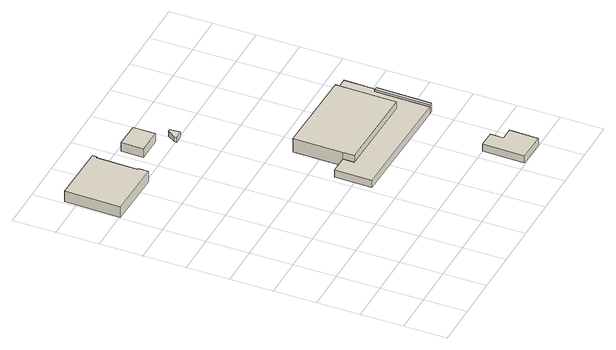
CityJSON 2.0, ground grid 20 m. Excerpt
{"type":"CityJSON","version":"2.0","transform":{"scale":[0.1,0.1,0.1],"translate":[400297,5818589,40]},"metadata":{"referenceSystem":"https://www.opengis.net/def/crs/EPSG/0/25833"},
"CityObjects":{
"building1":{"type":"Building","attributes":{"Gemeindeschluessel":"11000011","BezugspunktDach":"2200","function":"51009_1610","measuredHeight":5.62,"storeysAboveGround":0},"address":[{"country":"Germany","locality":"Berlin"}],"geometry":[{"type":"Solid","lod":"1","boundaries":[[[[0,1,2,3,4,5,6,7]],[[8,9,10,11,12,13,14,15]],[[8,15,7,6]],[[9,8,6,5]],[[10,9,5,4]],[[11,10,4,3]],[[12,11,3,2]],[[13,12,2,1]],[[14,13,1,0]],[[15,14,0,7]]]]}]},
"building2":{"type":"Building","attributes":{"Gemeindeschluessel":"11000011","BezugspunktDach":"2200","function":"31001_2130","measuredHeight":4.45,"storeysAboveGround":1},"address":[{"country":"Germany","locality":"Berlin","thoroughfareNumber":"61 (4)","thoroughfareName":"Alt-Friedrichsfelde"}],"geometry":[{"type":"Solid","lod":"1","boundaries":[[[[16,17,18,19]],[[20,21,22,23]],[[20,23,19,18]],[[21,20,18,17]],[[22,21,17,16]],[[23,22,16,19]]]]}]},
"building3":{"type":"Building","attributes":{"Gemeindeschluessel":"11000011","BezugspunktDach":"2200","function":"51009_1610","measuredHeight":2.59,"storeysAboveGround":0},"address":[{"country":"Germany","locality":"Berlin"}],"geometry":[{"type":"Solid","lod":"1","boundaries":[[[[24,25,26,27,28]],[[29,30,31,32,33]],[[29,33,28,27]],[[30,29,27,26]],[[31,30,26,25]],[[32,31,25,24]],[[33,32,24,28]]]]}]},
"building4":{"type":"Building","attributes":{"name":"Haus 13 Sporthalle","Gemeindeschluessel":"11000011","function":"31001_3211"},"address":[{"country":"Germany","locality":"Berlin","thoroughfareNumber":"60 (15)","thoroughfareName":"Alt-Friedrichsfelde"}],"children":["building4-1","building4-2"]},
"building4-1":{"type":"BuildingPart","attributes":{"BezugspunktDach":"2200","measuredHeight":7.09,"storeysAboveGround":2},"parents":["building4"],"geometry":[{"type":"MultiSurface","lod":"1","boundaries":[[[34,35,36,37,38,39,40]],[[41,42,43,44,45,46,47]],[[48,49,47,40,39]],[[42,41,39,38]],[[43,42,38,37]],[[44,43,37,36]],[[45,44,36,35]],[[50,51,35,34]],[[47,49,50,34,40]],[[41,47,49,48]],[[46,45,51,50]],[[46,52,50,49,47]]]}]},
"building4-2":{"type":"BuildingPart","attributes":{"BezugspunktDach":"2200","measuredHeight":3.62,"storeysAboveGround":2},"parents":["building4"],"geometry":[{"type":"MultiSurface","lod":"1","boundaries":[[[53,54,55,56,57,58,59,51,50,49,48,60,61]],[[62,63,64,65,66,67,68,69,70,71,72,73,74]],[[62,74,61,60]],[[63,62,60,48]],[[64,63,75,41,47]],[[65,64,49,47,46,50]],[[66,65,46,45]],[[67,66,51,59]],[[68,67,59,58]],[[69,68,58,57]],[[70,69,57,56]],[[71,70,56,55]],[[72,71,55,54]],[[73,72,54,53]],[[74,73,53,61]],[[47,41,75,48,49]],[[50,46,47,49]],[[45,46,50,51]]]}]},
"building5":{"type":"Building","attributes":{"name":"Haus 12","Gemeindeschluessel":"11000011","BezugspunktDach":"2200","function":"31001_2000","measuredHeight":3.75,"storeysAboveGround":1},"address":[{"country":"Germany","locality":"Berlin","thoroughfareNumber":"60 (14)","thoroughfareName":"Alt-Friedrichsfelde"}],"geometry":[{"type":"Solid","lod":"1","boundaries":[[[[76,77,78,79,80,81]],[[82,83,84,85,86,87]],[[82,87,81,80]],[[83,82,80,79]],[[84,83,79,78]],[[85,84,78,77]],[[86,85,77,76]],[[87,86,76,81]]]]}]},
"building6":{"type":"Building","attributes":{"Gemeindeschluessel":"11000011","BezugspunktDach":"2200","function":"51009_1610","measuredHeight":4.61,"storeysAboveGround":0},"address":[{"country":"Germany","locality":"Berlin"}],"geometry":[{"type":"Solid","lod":"1","boundaries":[[[[88,89,90,91]],[[72,71,92,73]],[[72,73,91,90]],[[71,72,90,89]],[[92,71,89,88]],[[73,92,88,91]]]]}]},
"building7":{"type":"Building","attributes":{"Gemeindeschluessel":"11000011","BezugspunktDach":"2200","function":"51009_1610","measuredHeight":4.17,"storeysAboveGround":0},"address":[{"country":"Germany","locality":"Berlin"}],"geometry":[{"type":"Solid","lod":"1","boundaries":[[[[93,94,95,96]],[[44,97,98,45]],[[44,45,96,95]],[[97,44,95,94]],[[98,97,94,93]],[[45,98,93,96]]]]}]}
},
"vertices":[
[278,1389,70],[278,1436,70],[271,1436,70],[275,1628,70],[282,1628,70],[282,1649,70],[8,1654,70],[2,1395,70],[8,1654,14],[282,1649,14],[282,1628,14],[275,1628,14],[271,1436,14],[278,1436,14],[278,1389,14],[2,1395,14],
[539,1475,63],[540,1578,63],[423,1581,63],[421,1478,63],[423,1581,18],[540,1578,18],[539,1475,18],[421,1478,18],
[574,1391,45],[614,1393,45],[611,1442,45],[598,1442,45],[573,1403,45],[598,1442,19],[611,1442,19],[614,1393,19],[574,1391,19],[573,1403,19],
[1132,634,82],[1136,887,82],[1136,901,82],[1136,916,82],[722,925,82],[718,693,82],[717,641,82],[718,693,11],[722,925,11],[1136,916,11],[1136,901,11],[1136,887,11],[1132,634,11],[717,641,11],[718,693,47],[717,641,47],[1132,634,47],[1136,887,47],[1132,634,23],
[1199,509,47],[1203,766,47],[1219,764,47],[1222,915,47],[1163,916,47],[1163,901,47],[1163,885,47],[634,695,47],[631,520,47],[634,695,10],[718,693,10],[717,641,10],[1132,634,10],[1136,887,10],[1163,885,10],[1163,901,10],[1163,916,10],[1222,915,10],[1219,764,10],[1203,766,10],[1199,509,10],[631,520,10],[718,693,24],
[1185,5,47],[1188,139,47],[1129,140,47],[1130,201,47],[1053,203,47],[1049,8,47],[1053,203,10],[1130,201,10],[1129,140,10],[1188,139,10],[1185,5,10],[1049,8,10],
[1214,509,57],[1219,764,57],[1203,766,57],[1199,509,57],[1214,509,10],
[1163,885,53],[1163,901,53],[1136,901,53],[1136,887,53],[1163,901,11],[1163,885,11]
]}
